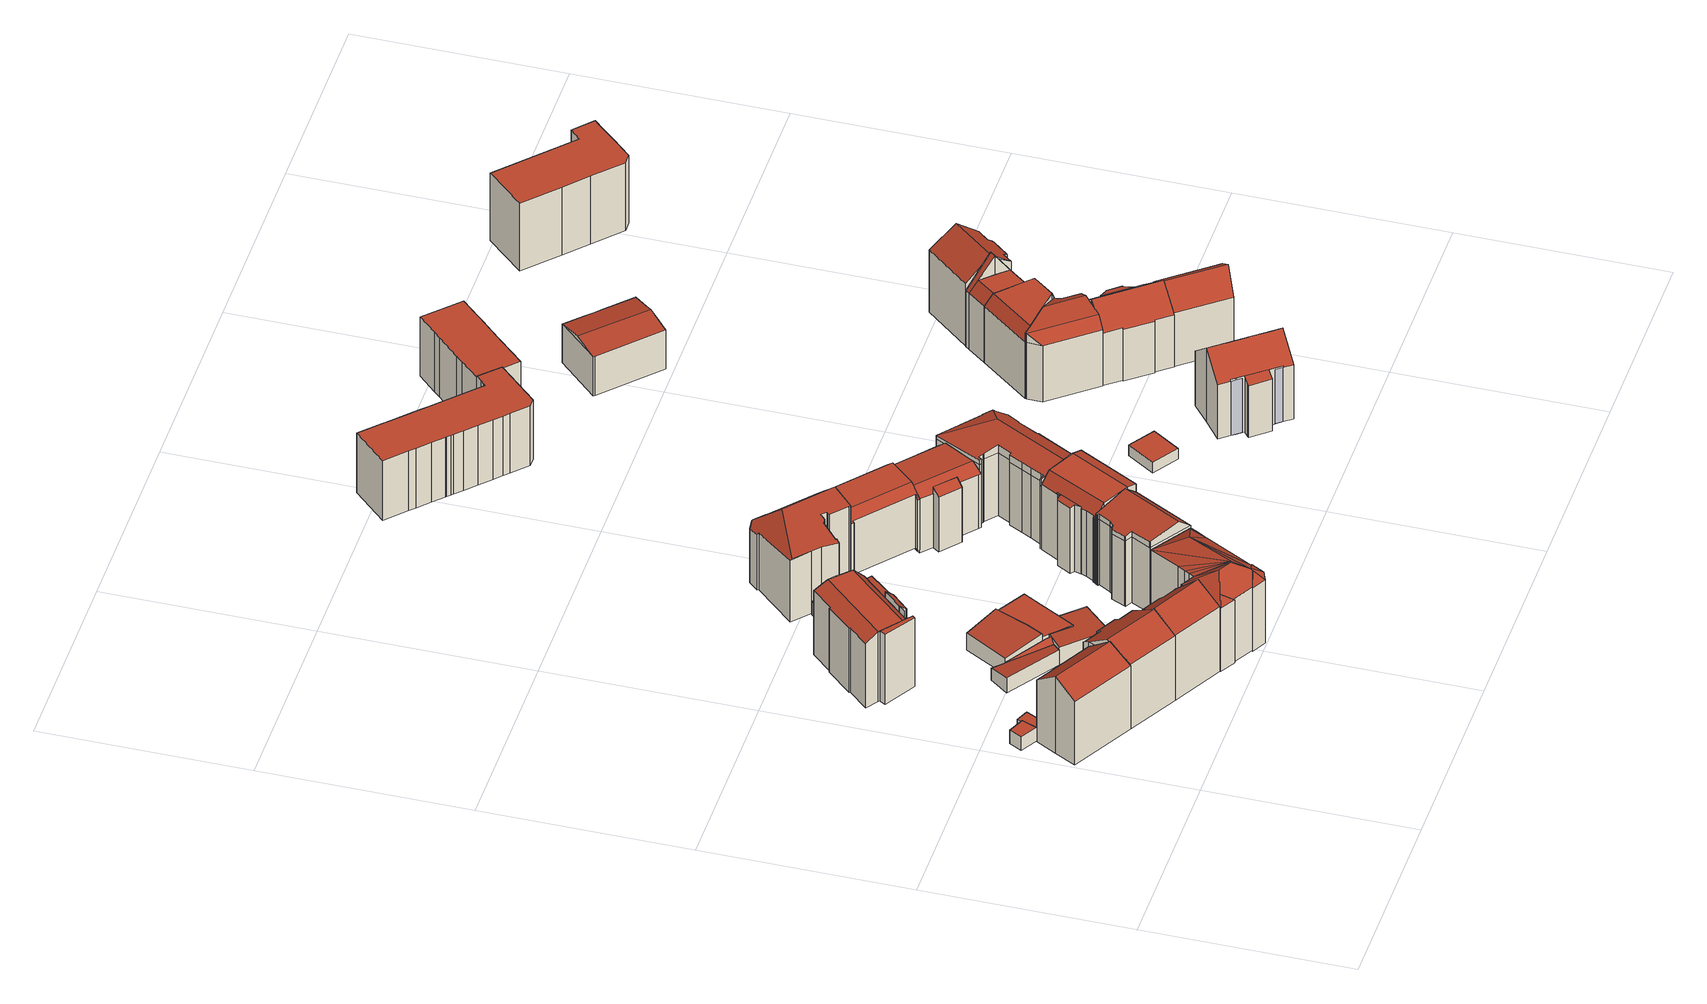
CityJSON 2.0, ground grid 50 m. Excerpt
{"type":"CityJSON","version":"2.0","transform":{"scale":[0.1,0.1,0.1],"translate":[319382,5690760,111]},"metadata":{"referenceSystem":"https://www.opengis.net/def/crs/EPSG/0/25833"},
"CityObjects":{
"building1":{"type":"Building","attributes":{"Dachtyp_tdc":"tdcPolyFlatRoof","Gemeindeschluessel":14713000,"Dachneigung":0,"QualitaetDacherkennung":43,"Geometrietyp2DReferenz":"3000","function":"31001_9998","roofType":"1000","measuredHeight":3.89},"geometry":[{"type":"MultiSurface","lod":"2","boundaries":[[[0,1,2,3]],[[1,4,5,2]],[[4,6,7,5]],[[6,0,3,7]],[[6,4,1,0]],[[3,2,5,7]]],"semantics":{"surfaces":[{"type":"WallSurface"},{"type":"RoofSurface"},{"type":"GroundSurface"}],"values":[0,0,0,0,1,2]}}]},
"building2":{"type":"Building","attributes":{"Dachtyp_tdc":"tdcGableRoof","Gemeindeschluessel":14713000,"Dachneigung":37,"QualitaetDacherkennung":81,"Geometrietyp2DReferenz":"3000","function":"31001_9998","roofType":"3100","measuredHeight":21.65},"geometry":[{"type":"MultiSurface","lod":"2","boundaries":[[[8,9,10,11]],[[9,12,13,10]],[[12,14,15,13]],[[14,16,17,15]],[[16,18,19,17]],[[18,20,21,19]],[[20,8,11,21]],[[16,14,12,9]],[[9,8,20,18,16]],[[11,10,13,15,17,19,21]]],"semantics":{"surfaces":[{"type":"WallSurface"},{"type":"RoofSurface"},{"type":"GroundSurface"}],"values":[0,0,0,0,0,0,0,1,1,2]}}]},
"building3":{"type":"Building","attributes":{"Dachtyp_tdc":"tdcPolyFlatRoof","Gemeindeschluessel":14713000,"Dachneigung":0,"QualitaetDacherkennung":1,"Geometrietyp2DReferenz":"3000","function":"31001_9998","roofType":"1000","measuredHeight":3.29},"geometry":[{"type":"MultiSurface","lod":"2","boundaries":[[[22,23,24,25]],[[23,26,27,24]],[[26,28,29,27]],[[28,30,31,29]],[[30,22,25,31]],[[30,28,26,23,22]],[[25,24,27,29,31]]],"semantics":{"surfaces":[{"type":"WallSurface"},{"type":"RoofSurface"},{"type":"GroundSurface"}],"values":[0,0,0,0,0,1,2]}}]},
"building4":{"type":"Building","attributes":{"Dachtyp_tdc":"tdcFreeFormRoof","Gemeindeschluessel":14713000,"Dachneigung":32.42,"QualitaetDacherkennung":65,"Geometrietyp2DReferenz":"3000","function":"31001_9998","roofType":"5000","measuredHeight":21.86},"geometry":[{"type":"MultiSurface","lod":"2","boundaries":[[[32,33,34,35]],[[33,36,37,34]],[[36,38,39,37]],[[38,40,41,39]],[[40,42,43,41]],[[42,44,45,43]],[[44,46,47,45]],[[46,48,49,47]],[[48,50,51,49]],[[50,32,35,51]],[[50,52,53,32]],[[52,48,46,44,42,40,38,36,33,53]],[[33,32,53]],[[50,48,52]],[[35,34,37,39,41,43,45,47,49,51]]],"semantics":{"surfaces":[{"type":"WallSurface"},{"type":"RoofSurface"},{"type":"GroundSurface"}],"values":[0,0,0,0,0,0,0,0,0,0,1,1,0,0,2]}}]},
"building5":{"type":"Building","attributes":{"Dachtyp_tdc":"tdcFreeFormRoof","Gemeindeschluessel":14713000,"Dachneigung":43.33,"QualitaetDacherkennung":57,"Geometrietyp2DReferenz":"3000","function":"31001_9998","roofType":"5000","measuredHeight":22.08},"geometry":[{"type":"MultiSurface","lod":"2","boundaries":[[[54,55,56,57]],[[55,58,59,56]],[[58,60,61,59]],[[60,62,63,61]],[[62,64,65,63]],[[64,66,51,65]],[[66,67,49,51]],[[67,68,69,49]],[[68,70,71,69]],[[70,72,73,71]],[[72,54,57,73]],[[64,74,75,66]],[[74,62,60,58,55,54,72,70,68,67,75]],[[64,62,74]],[[67,66,75]],[[57,56,59,61,63,65,51,49,69,71,73]]],"semantics":{"surfaces":[{"type":"WallSurface"},{"type":"RoofSurface"},{"type":"GroundSurface"}],"values":[0,0,0,0,0,0,0,0,0,0,0,1,1,0,0,2]}}]},
"building6":{"type":"Building","attributes":{"Gemeindeschluessel":14713000,"Geometrietyp2DReferenz":"3000","function":"31001_9998","roofType":"9999"},"children":["building6-1","building6-2"]},
"building6-1":{"type":"BuildingPart","attributes":{"Dachtyp_tdc":"tdcPolyFlatRoof","Dachneigung":9.14,"QualitaetDacherkennung":63,"Geometrietyp2DReferenz":"3000","roofType":"2100","measuredHeight":4.18},"parents":["building6"],"geometry":[{"type":"MultiSurface","lod":"2","boundaries":[[[76,77,78,79]],[[77,80,81,78]],[[82,83,84,85,86]],[[83,76,79,84]],[[83,82,87,80,77,76]],[[79,78,81,85,84]],[[86,87,82]],[[85,81,80,87,86]]],"semantics":{"surfaces":[{"type":"WallSurface"},{"type":"RoofSurface"},{"type":"GroundSurface"},{"type":"ClosureSurface"}],"values":[0,0,0,0,1,2,0,3]}}]},
"building6-2":{"type":"BuildingPart","attributes":{"Dachtyp_tdc":"tdcFreeFormRoof","Dachneigung":53.19,"QualitaetDacherkennung":25,"Geometrietyp2DReferenz":"3000","roofType":"5000","measuredHeight":5.09},"parents":["building6"],"geometry":[{"type":"MultiSurface","lod":"2","boundaries":[[[88,86,85,89]],[[90,91,92,81,80]],[[91,88,89,92]],[[93,91,90]],[[94,93,90,87,86]],[[94,86,88]],[[93,94,88,91]],[[89,85,81,92]],[[80,87,90]],[[81,85,86,87,80]]],"semantics":{"surfaces":[{"type":"WallSurface"},{"type":"RoofSurface"},{"type":"GroundSurface"},{"type":"ClosureSurface"}],"values":[0,0,0,1,1,0,1,2,0,3]}}]},
"building7":{"type":"Building","attributes":{"Gemeindeschluessel":14713000,"Geometrietyp2DReferenz":"3000","function":"31001_9998","roofType":"9999"},"children":["building7-1","building7-2","building7-3"]},
"building7-1":{"type":"BuildingPart","attributes":{"Dachtyp_tdc":"tdcCutGableRoof","Dachneigung":2.26,"QualitaetDacherkennung":65,"Geometrietyp2DReferenz":"3000","roofType":"9999","measuredHeight":19.53},"parents":["building7"],"geometry":[{"type":"MultiSurface","lod":"2","boundaries":[[[95,96,97,98]],[[99,100,101,102]],[[103,104,105,106]],[[104,107,108,105]],[[107,109,110,108]],[[109,111,112,110]],[[111,113,114,112]],[[113,115,116,114]],[[115,117,118,116]],[[117,119,120,118]],[[119,121,122,120]],[[121,123,124,122]],[[123,95,98,124]],[[119,117,115,113,111,109,107,104]],[[125,100,99,96,95,123]],[[104,103,125,123,121,119]],[[98,97,102,101,126,106,105,108,110,112,114,116,118,120,122,124]],[[102,97,96,99]],[[126,101,100,125]],[[106,126,125,103]]],"semantics":{"surfaces":[{"type":"WallSurface"},{"type":"RoofSurface"},{"type":"GroundSurface"},{"type":"ClosureSurface"}],"values":[0,0,0,0,0,0,0,0,0,0,0,0,0,1,1,1,2,3,3,3]}}]},
"building7-2":{"type":"BuildingPart","attributes":{"Dachtyp_tdc":"tdcPolyFlatRoof","Dachneigung":2.64,"QualitaetDacherkennung":48,"Geometrietyp2DReferenz":"3000","roofType":"2100","measuredHeight":19.6},"parents":["building7"],"geometry":[{"type":"MultiSurface","lod":"2","boundaries":[[[127,128,129,101,100]],[[128,130,131,129]],[[130,132,133,131]],[[132,134,103,106,133]],[[134,132,130,128,127]],[[101,129,131,133,106,126]],[[127,100,125,103,134]],[[100,101,126,125]],[[125,126,106,103]]],"semantics":{"surfaces":[{"type":"WallSurface"},{"type":"RoofSurface"},{"type":"GroundSurface"},{"type":"ClosureSurface"}],"values":[0,0,0,0,1,2,0,3,3]}}]},
"building7-3":{"type":"BuildingPart","attributes":{"Dachtyp_tdc":"tdcPolyFlatRoof","Dachneigung":41.35,"QualitaetDacherkennung":33,"Geometrietyp2DReferenz":"3000","roofType":"2100","measuredHeight":18.12},"parents":["building7"],"geometry":[{"type":"MultiSurface","lod":"2","boundaries":[[[135,136,137,97,96]],[[136,138,139,137]],[[138,140,141,139]],[[140,142,143,141]],[[142,144,102,143]],[[144,99,102]],[[142,140,138,136,135,144]],[[97,137,139,141,143,102]],[[96,99,144,135]],[[96,97,102,99]]],"semantics":{"surfaces":[{"type":"WallSurface"},{"type":"RoofSurface"},{"type":"GroundSurface"},{"type":"ClosureSurface"}],"values":[0,0,0,0,0,0,1,2,0,3]}}]},
"building8":{"type":"Building","attributes":{"Dachtyp_tdc":"tdcPolyFlatRoof","Gemeindeschluessel":14713000,"Dachneigung":5.06,"QualitaetDacherkennung":85,"Geometrietyp2DReferenz":"3000","function":"31001_9998","roofType":"2100","measuredHeight":5.57},"geometry":[{"type":"MultiSurface","lod":"2","boundaries":[[[145,146,147,148]],[[146,149,150,147]],[[149,151,152,150]],[[151,153,154,152]],[[153,145,148,154]],[[153,151,149,146,145]],[[148,147,150,152,154]]],"semantics":{"surfaces":[{"type":"WallSurface"},{"type":"RoofSurface"},{"type":"GroundSurface"}],"values":[0,0,0,0,0,1,2]}}]},
"building9":{"type":"Building","attributes":{"Dachtyp_tdc":"tdcPolyFlatRoof","Gemeindeschluessel":14713000,"Dachneigung":3.43,"QualitaetDacherkennung":79,"Geometrietyp2DReferenz":"3000","function":"31001_9998","roofType":"2100","measuredHeight":4.89},"geometry":[{"type":"MultiSurface","lod":"2","boundaries":[[[155,156,157,158]],[[156,159,160,157]],[[159,161,162,160]],[[161,163,164,162]],[[163,165,166,164]],[[165,155,158,166]],[[165,163,161,159,156,155]],[[158,157,160,162,164,166]]],"semantics":{"surfaces":[{"type":"WallSurface"},{"type":"RoofSurface"},{"type":"GroundSurface"}],"values":[0,0,0,0,0,0,1,2]}}]},
"building10":{"type":"Building","attributes":{"Dachtyp_tdc":"tdcPolyFlatRoof","Gemeindeschluessel":14713000,"Dachneigung":0,"QualitaetDacherkennung":74,"Geometrietyp2DReferenz":"3000","function":"31001_9998","roofType":"1000","measuredHeight":4.62},"geometry":[{"type":"MultiSurface","lod":"2","boundaries":[[[167,168,169,170]],[[168,171,172,169]],[[171,173,174,172]],[[173,175,176,174]],[[175,177,178,176]],[[177,179,180,178]],[[179,181,182,180]],[[181,183,184,182]],[[183,167,170,184]],[[183,181,179,177,175,173,171,168,167]],[[170,169,172,174,176,178,180,182,184]]],"semantics":{"surfaces":[{"type":"WallSurface"},{"type":"RoofSurface"},{"type":"GroundSurface"}],"values":[0,0,0,0,0,0,0,0,0,1,2]}}]},
"building11":{"type":"Building","attributes":{"Dachtyp_tdc":"tdcFreeFormRoof","Gemeindeschluessel":14713000,"Dachneigung":34.37,"QualitaetDacherkennung":59,"Geometrietyp2DReferenz":"3000","function":"31001_9998","roofType":"5000","measuredHeight":21.78},"geometry":[{"type":"MultiSurface","lod":"2","boundaries":[[[185,186,187,188]],[[186,189,190,187]],[[189,191,192,190]],[[191,193,194,192]],[[193,195,196,194]],[[195,197,198,196]],[[197,199,200,198]],[[199,201,202,200]],[[201,203,204,202]],[[203,205,206,204]],[[205,207,208,206]],[[207,209,210,208]],[[209,211,212,210]],[[211,213,214,212]],[[213,215,216,214]],[[215,217,218,216]],[[217,219,220,218]],[[219,221,222,220]],[[223,219,217]],[[224,225,226,223,217,215]],[[224,215,213]],[[227,225,224,213,211]],[[228,209,207]],[[229,209,228]],[[229,211,209]],[[229,227,211]],[[230,227,229]],[[227,230,231]],[[228,207,205]],[[229,228,205,203]],[[203,230,229]],[[201,230,203]],[[199,230,201]],[[197,230,199]],[[230,197,195]],[[195,231,230]],[[195,232,231]],[[193,232,195]],[[232,193,191]],[[233,234,235,232,191,189]],[[233,189,186]],[[234,233,186,185]],[[235,234,185,236]],[[226,225,227,231,232,235,236,221]],[[223,226,221,219]],[[222,237,188,187,190,192,194,196,198,200,202,204,206,208,210,212,214,216,218,220]],[[221,236,237,222]],[[236,185,188,237]]],"semantics":{"surfaces":[{"type":"WallSurface"},{"type":"RoofSurface"},{"type":"GroundSurface"}],"values":[0,0,0,0,0,0,0,0,0,0,0,0,0,0,0,0,0,0,1,1,1,1,1,1,1,1,1,1,1,1,1,1,1,1,1,1,1,1,1,1,1,1,1,1,1,2,0,0]}}]},
"building12":{"type":"Building","attributes":{"Dachtyp_tdc":"tdcPolyFlatRoof","Gemeindeschluessel":14713000,"Dachneigung":3.7,"QualitaetDacherkennung":79,"Geometrietyp2DReferenz":"3000","function":"31001_9998","roofType":"2100","measuredHeight":4.58},"geometry":[{"type":"MultiSurface","lod":"2","boundaries":[[[238,239,240,241]],[[239,242,243,240]],[[242,244,245,243]],[[244,246,247,245]],[[246,248,249,247]],[[248,250,251,249]],[[250,238,241,251]],[[250,248,246,244,242,239,238]],[[241,240,243,245,247,249,251]]],"semantics":{"surfaces":[{"type":"WallSurface"},{"type":"RoofSurface"},{"type":"GroundSurface"}],"values":[0,0,0,0,0,0,0,1,2]}}]},
"building13":{"type":"Building","attributes":{"Dachtyp_tdc":"tdcFreeFormRoof","Gemeindeschluessel":14713000,"Dachneigung":11.38,"QualitaetDacherkennung":29,"Geometrietyp2DReferenz":"3000","function":"31001_9998","roofType":"5000","measuredHeight":20.27},"geometry":[{"type":"MultiSurface","lod":"2","boundaries":[[[252,253,254,255]],[[253,256,257,254]],[[256,258,259,257]],[[258,260,261,259]],[[260,262,263,261]],[[262,264,265,263]],[[264,266,267,265]],[[266,268,269,267]],[[270,271,272,273,274,275,276]],[[277,278,279,270,276,280,281,268,266,264,262,260,258,256,253,252,282]],[[279,283,284,285,286,271,270]],[[286,272,271]],[[278,283,279]],[[275,280,276]],[[269,287,288,289,290,291,292,293,294,295,296,297,298,299,255,254,257,259,261,263,265,267]],[[268,281,287,269]],[[281,280,288,287]],[[280,275,289,288]],[[275,274,290,289]],[[274,273,291,290]],[[273,272,292,291]],[[272,286,293,292]],[[286,285,294,293]],[[285,284,295,294]],[[284,283,296,295]],[[283,278,297,296]],[[278,277,298,297]],[[277,282,299,298]],[[282,252,255,299]]],"semantics":{"surfaces":[{"type":"WallSurface"},{"type":"RoofSurface"},{"type":"GroundSurface"}],"values":[0,0,0,0,0,0,0,0,1,1,1,0,0,0,2,0,0,0,0,0,0,0,0,0,0,0,0,0,0]}}]},
"building14":{"type":"Building","attributes":{"Dachtyp_tdc":"tdcFreeFormRoof","Gemeindeschluessel":14713000,"Dachneigung":10.02,"QualitaetDacherkennung":41,"Geometrietyp2DReferenz":"3000","function":"31001_9998","roofType":"5000","measuredHeight":21.35},"geometry":[{"type":"MultiSurface","lod":"2","boundaries":[[[300,301,302,303]],[[301,304,305,302]],[[304,306,307,305]],[[306,308,309,307]],[[308,310,311,309]],[[310,312,313,311]],[[312,314,315,313]],[[314,316,317,315]],[[316,318,319,317]],[[318,320,321,319]],[[320,322,323,321]],[[322,324,325,323]],[[324,326,327,325]],[[326,328,329,327]],[[328,300,303,329]],[[324,330,331,326]],[[330,332,333,334,335,336,337,338,339,340,341,342,343,344,331]],[[326,331,344,328]],[[328,344,343,300]],[[300,343,342,301]],[[301,342,341,304]],[[304,341,340,306]],[[306,340,339,308]],[[308,339,338,310]],[[310,338,337,312]],[[312,337,336,314]],[[314,336,335,316]],[[316,335,334,318]],[[318,334,333,320]],[[320,333,332,322]],[[322,332,330,324]],[[303,302,305,307,309,311,313,315,317,319,321,323,325,327,329]]],"semantics":{"surfaces":[{"type":"WallSurface"},{"type":"RoofSurface"},{"type":"GroundSurface"}],"values":[0,0,0,0,0,0,0,0,0,0,0,0,0,0,0,1,1,0,0,0,0,0,0,0,0,0,0,0,0,0,0,2]}}]},
"building15":{"type":"Building","attributes":{"Gemeindeschluessel":14713000,"Geometrietyp2DReferenz":"3000","function":"31001_9998","roofType":"9999"},"children":["building15-1","building15-2"]},
"building15-1":{"type":"BuildingPart","attributes":{"Dachtyp_tdc":"tdcCutGableRoof","Dachneigung":1.73,"QualitaetDacherkennung":74,"Geometrietyp2DReferenz":"3000","roofType":"9999","measuredHeight":21.22},"parents":["building15"],"geometry":[{"type":"MultiSurface","lod":"2","boundaries":[[[345,346,347,348]],[[346,349,350,347]],[[349,351,352,350]],[[351,353,354,352]],[[353,355,356,354]],[[355,357,358,356]],[[357,359,360,358]],[[359,361,362,360]],[[361,363,364,362]],[[363,365,366,364]],[[367,368,369,370]],[[368,371,372,369]],[[371,373,374,372]],[[373,345,348,374]],[[349,346,345,373]],[[371,368,367,375,365,363,361,359,357,355,353,351]],[[373,371,351,349]],[[348,347,350,352,354,356,358,360,362,364,366,370,369,372,374]],[[375,370,366,365]],[[367,370,375]]],"semantics":{"surfaces":[{"type":"WallSurface"},{"type":"RoofSurface"},{"type":"GroundSurface"},{"type":"ClosureSurface"}],"values":[0,0,0,0,0,0,0,0,0,0,0,0,0,0,1,1,1,2,3,3]}}]},
"building15-2":{"type":"BuildingPart","attributes":{"Dachtyp_tdc":"tdcPolyFlatRoof","Dachneigung":19.52,"QualitaetDacherkennung":67,"Geometrietyp2DReferenz":"3000","roofType":"2100","measuredHeight":18.78},"parents":["building15"],"geometry":[{"type":"MultiSurface","lod":"2","boundaries":[[[376,377,378,379]],[[377,380,381,378]],[[380,382,367,370,381]],[[383,384,385,366,365]],[[384,386,387,385]],[[386,376,379,387]],[[386,384,383,382,380,377,376]],[[379,378,381,370,366,385,387]],[[375,367,382]],[[375,370,367]],[[365,375,382,383]],[[365,366,370,375]]],"semantics":{"surfaces":[{"type":"WallSurface"},{"type":"RoofSurface"},{"type":"GroundSurface"},{"type":"ClosureSurface"}],"values":[0,0,0,0,0,0,1,2,0,3,0,3]}}]},
"building16":{"type":"Building","attributes":{"Dachtyp_tdc":"tdcCutGableRoof","Gemeindeschluessel":14713000,"Dachneigung":2.57,"QualitaetDacherkennung":84,"Geometrietyp2DReferenz":"3000","function":"31001_9998","roofType":"9999","measuredHeight":17.3},"geometry":[{"type":"MultiSurface","lod":"2","boundaries":[[[388,389,390,391]],[[389,392,393,390]],[[392,394,395,393]],[[394,396,397,395]],[[396,398,399,397]],[[398,400,401,399]],[[400,402,403,401]],[[402,404,405,403]],[[404,406,407,405]],[[406,408,409,407]],[[408,410,411,409]],[[410,412,413,411]],[[412,388,391,413]],[[392,389,388,412]],[[410,408,406,404,402,400,398,396,394]],[[412,410,394,392]],[[391,390,393,395,397,399,401,403,405,407,409,411,413]]],"semantics":{"surfaces":[{"type":"WallSurface"},{"type":"RoofSurface"},{"type":"GroundSurface"}],"values":[0,0,0,0,0,0,0,0,0,0,0,0,0,1,1,1,2]}}]},
"building17":{"type":"Building","attributes":{"Gemeindeschluessel":14713000,"Geometrietyp2DReferenz":"3000","function":"31001_9998","roofType":"9999"},"children":["building17-1","building17-2"]},
"building17-1":{"type":"BuildingPart","attributes":{"Dachtyp_tdc":"tdcPolyFlatRoof","Dachneigung":40.29,"QualitaetDacherkennung":50,"Geometrietyp2DReferenz":"3000","roofType":"2100","measuredHeight":16.97},"parents":["building17"],"geometry":[{"type":"MultiSurface","lod":"2","boundaries":[[[414,415,416,417]],[[415,418,419,420,416]],[[421,422,423,424,425]],[[422,414,417,423]],[[422,421,418,415,414]],[[417,416,420,424,423]],[[421,425,419,418]],[[425,424,420,419]]],"semantics":{"surfaces":[{"type":"WallSurface"},{"type":"RoofSurface"},{"type":"GroundSurface"},{"type":"ClosureSurface"}],"values":[0,0,0,0,1,2,0,3]}}]},
"building17-2":{"type":"BuildingPart","attributes":{"Dachtyp_tdc":"tdcCutGableRoof","Dachneigung":2.8,"QualitaetDacherkennung":84,"Geometrietyp2DReferenz":"3000","roofType":"9999","measuredHeight":17.73},"parents":["building17"],"geometry":[{"type":"MultiSurface","lod":"2","boundaries":[[[426,427,428,429]],[[427,430,431,428]],[[430,432,433,431]],[[432,434,435,433]],[[434,436,437,435]],[[436,438,439,437]],[[438,440,424,439]],[[440,425,424]],[[419,441,416,420]],[[441,442,443,416]],[[442,444,445,443]],[[444,446,447,445]],[[446,426,429,447]],[[430,427,426,446]],[[444,442,441,419,425,440,438,436,434,432]],[[446,444,432,430]],[[429,428,431,433,435,437,439,424,420,416,443,445,447]],[[420,424,425,419]]],"semantics":{"surfaces":[{"type":"WallSurface"},{"type":"RoofSurface"},{"type":"GroundSurface"},{"type":"ClosureSurface"}],"values":[0,0,0,0,0,0,0,0,0,0,0,0,0,1,1,1,2,3]}}]},
"building18":{"type":"Building","attributes":{"Dachtyp_tdc":"tdcFreeFormRoof","Gemeindeschluessel":14713000,"Dachneigung":10.39,"QualitaetDacherkennung":35,"Geometrietyp2DReferenz":"3000","function":"31001_9998","roofType":"5000","measuredHeight":20.8},"geometry":[{"type":"MultiSurface","lod":"2","boundaries":[[[448,449,450,451]],[[449,452,453,450]],[[452,454,455,453]],[[454,456,457,455]],[[456,458,459,457]],[[458,460,461,459]],[[460,462,463,461]],[[462,464,465,463]],[[464,466,467,465]],[[466,468,469,467]],[[468,470,471,469]],[[470,472,473,471]],[[472,474,475,473]],[[474,476,477,475]],[[476,478,479,477]],[[478,480,481,479]],[[480,482,483,481]],[[482,484,485,483]],[[484,486,487,485]],[[488,489,490,491,492]],[[491,493,494,495,496,497,498,499,500,501,502,503,504,505,506,507,492]],[[508,509,510,511,448,512,513,514,488,492,507]],[[515,514,513,516]],[[517,489,488,514,515]],[[516,513,512]],[[448,511,449]],[[449,511,510,452]],[[452,510,509,454]],[[454,509,508,456]],[[456,508,507,506,458]],[[458,506,505,460]],[[460,505,504,462]],[[462,504,503,464]],[[464,503,502,466]],[[466,502,501,468]],[[468,501,500,470]],[[470,500,499,472]],[[472,499,498,474]],[[474,498,497,476]],[[476,497,496,478]],[[480,495,494,482]],[[478,496,495,480]],[[482,494,493,484]],[[484,493,491,486]],[[486,491,490,518]],[[518,490,489,517]],[[487,519,520,521,522,523,451,450,453,455,457,459,461,463,465,467,469,471,473,475,477,479,481,483,485]],[[486,518,519,487]],[[518,517,520,519]],[[517,515,521,520]],[[515,516,522,521]],[[516,512,523,522]],[[512,448,451,523]]],"semantics":{"surfaces":[{"type":"WallSurface"},{"type":"RoofSurface"},{"type":"GroundSurface"}],"values":[0,0,0,0,0,0,0,0,0,0,0,0,0,0,0,0,0,0,0,1,1,1,0,0,0,0,0,0,0,0,0,0,0,0,0,0,0,0,0,0,0,0,0,0,0,0,2,0,0,0,0,0,0]}}]},
"building19":{"type":"Building","attributes":{"Dachtyp_tdc":"tdcPolyFlatRoof","Gemeindeschluessel":14713000,"Dachneigung":0,"QualitaetDacherkennung":72,"Geometrietyp2DReferenz":"3000","function":"31001_9998","roofType":"1000","measuredHeight":16.71},"geometry":[{"type":"MultiSurface","lod":"2","boundaries":[[[524,525,526,527]],[[525,528,529,526]],[[528,530,531,529]],[[530,532,533,531]],[[532,534,535,533]],[[534,536,537,535]],[[536,538,539,537]],[[538,540,541,539]],[[540,542,543,541]],[[542,544,545,543]],[[544,546,547,545]],[[546,548,549,547]],[[548,550,551,549]],[[550,552,553,551]],[[552,554,555,553]],[[554,556,557,555]],[[556,558,559,557]],[[558,560,561,559]],[[560,562,563,561]],[[562,564,565,563]],[[564,566,567,565]],[[566,568,569,567]],[[568,570,571,569]],[[570,572,573,571]],[[572,574,575,573]],[[574,524,527,575]],[[574,572,570,568,566,564,562,560,558,556,554,552,550,548,546,544,542,540,538,536,534,532,530,528,525,524]],[[527,526,529,531,533,535,537,539,541,543,545,547,549,551,553,555,557,559,561,563,565,567,569,571,573,575]]],"semantics":{"surfaces":[{"type":"WallSurface"},{"type":"RoofSurface"},{"type":"GroundSurface"}],"values":[0,0,0,0,0,0,0,0,0,0,0,0,0,0,0,0,0,0,0,0,0,0,0,0,0,0,1,2]}}]},
"building20":{"type":"Building","attributes":{"Dachtyp_tdc":"tdcPolyFlatRoof","Gemeindeschluessel":14713000,"Dachneigung":0,"QualitaetDacherkennung":76,"Geometrietyp2DReferenz":"3000","function":"31001_9998","roofType":"1000","measuredHeight":3.02},"geometry":[{"type":"MultiSurface","lod":"2","boundaries":[[[576,577,578,579]],[[577,580,581,578]],[[580,582,583,581]],[[582,576,579,583]],[[582,580,577,576]],[[579,578,581,583]]],"semantics":{"surfaces":[{"type":"WallSurface"},{"type":"RoofSurface"},{"type":"GroundSurface"}],"values":[0,0,0,0,1,2]}}]},
"building21":{"type":"Building","attributes":{"Gemeindeschluessel":14713000,"Geometrietyp2DReferenz":"3000","function":"31001_9998","roofType":"9999"},"children":["building21-1","building21-2"]},
"building21-1":{"type":"BuildingPart","attributes":{"Dachtyp_tdc":"tdcFreeFormRoof","Dachneigung":41.7,"QualitaetDacherkennung":42,"Geometrietyp2DReferenz":"3000","roofType":"5000","measuredHeight":20.8},"parents":["building21"],"geometry":[{"type":"MultiSurface","lod":"2","boundaries":[[[584,585,586,587]],[[585,588,589,586]],[[588,590,591,589]],[[590,592,593,591]],[[592,594,595,593]],[[594,596,597,595]],[[587,586,589,591,593,595,597,598,599,600,601,602]],[[596,603,598,597]],[[603,604,599,598]],[[604,605,600,599]],[[605,606,601,600]],[[606,607,602,601]],[[605,604,603,596,594,592,590,588]],[[588,585,584,607,606,605]],[[607,584,587,602]]],"semantics":{"surfaces":[{"type":"WallSurface"},{"type":"GroundSurface"},{"type":"RoofSurface"},{"type":"ClosureSurface"}],"values":[0,0,0,0,0,0,1,0,0,0,0,0,2,2,3]}}]},
"building21-2":{"type":"BuildingPart","attributes":{"Dachtyp_tdc":"tdcPolyFlatRoof","Dachneigung":28.63,"QualitaetDacherkennung":69,"Geometrietyp2DReferenz":"3000","roofType":"2100","measuredHeight":15.67},"parents":["building21"],"geometry":[{"type":"MultiSurface","lod":"2","boundaries":[[[608,609,587,610]],[[609,584,587]],[[611,602,607]],[[609,608,612,613,614,615,616,611]],[[617,618,619,620,621,610,587,602]],[[611,616,617,602]],[[616,615,618,617]],[[615,614,619,618]],[[614,613,620,619]],[[613,612,621,620]],[[612,608,610,621]],[[607,584,609,611]],[[607,602,587,584]]],"semantics":{"surfaces":[{"type":"WallSurface"},{"type":"RoofSurface"},{"type":"GroundSurface"},{"type":"ClosureSurface"}],"values":[0,0,0,1,2,0,0,0,0,0,0,0,3]}}]},
"building22":{"type":"Building","attributes":{"Dachtyp_tdc":"tdcPolyFlatRoof","Gemeindeschluessel":14713000,"Dachneigung":0,"QualitaetDacherkennung":67,"Geometrietyp2DReferenz":"3000","function":"31001_9998","roofType":"1000","measuredHeight":16.7},"geometry":[{"type":"MultiSurface","lod":"2","boundaries":[[[622,623,624,625]],[[623,626,627,624]],[[626,628,629,627]],[[628,630,631,629]],[[630,632,633,631]],[[632,634,635,633]],[[634,636,637,635]],[[636,638,639,637]],[[638,640,641,639]],[[640,642,643,641]],[[642,644,645,643]],[[644,646,647,645]],[[646,648,649,647]],[[648,622,625,649]],[[648,646,644,642,640,638,636,634,632,630,628,626,623,622]],[[625,624,627,629,631,633,635,637,639,641,643,645,647,649]]],"semantics":{"surfaces":[{"type":"WallSurface"},{"type":"RoofSurface"},{"type":"GroundSurface"}],"values":[0,0,0,0,0,0,0,0,0,0,0,0,0,0,1,2]}}]},
"building23":{"type":"Building","attributes":{"Dachtyp_tdc":"tdcFreeFormRoof","Gemeindeschluessel":14713000,"Dachneigung":10.45,"QualitaetDacherkennung":50,"Geometrietyp2DReferenz":"3000","function":"31001_9998","roofType":"5000","measuredHeight":12.03},"geometry":[{"type":"MultiSurface","lod":"2","boundaries":[[[650,651,652,653]],[[651,654,655,652]],[[654,656,657,655]],[[656,658,659,657]],[[658,660,661,659]],[[660,662,663,661]],[[662,664,665,663]],[[664,666,667,665]],[[666,668,669,667]],[[668,650,653,669]],[[670,658,656,654,651,650,668,671]],[[660,670,671,666,664,662]],[[660,658,670]],[[668,666,671]],[[653,652,655,657,659,661,663,665,667,669]]],"semantics":{"surfaces":[{"type":"WallSurface"},{"type":"RoofSurface"},{"type":"GroundSurface"}],"values":[0,0,0,0,0,0,0,0,0,0,1,1,0,0,2]}}]},
"building24":{"type":"Building","attributes":{"Gemeindeschluessel":14713000,"Geometrietyp2DReferenz":"3000","function":"31001_9998","roofType":"9999"},"children":["building24-1","building24-2","building24-3","building24-4"]},
"building24-1":{"type":"BuildingPart","attributes":{"Dachtyp_tdc":"tdcCutGableRoof","Dachneigung":1.96,"QualitaetDacherkennung":76,"Geometrietyp2DReferenz":"3000","roofType":"9999","measuredHeight":18.44},"parents":["building24"],"geometry":[{"type":"MultiSurface","lod":"2","boundaries":[[[672,673,674,675]],[[673,676,677,674]],[[676,678,679,677]],[[678,680,679]],[[681,682,683,684,685]],[[686,687,688,689,690]],[[687,672,675,688]],[[691,682,681,692,693,694]],[[695,678,676,673,672,687]],[[694,695,687,686,691]],[[675,674,677,679,696,697,698,685,684,699,700,701,689,688]],[[702,680,678,695,703]],[[696,679,680,702]],[[704,705,703,695,694]],[[698,697,706,707]],[[697,696,702,706]],[[706,702,703,705]],[[707,706,705,704]],[[693,704,694]],[[698,707,692,681,685]],[[692,707,704,693]],[[683,682,691]],[[699,684,683,691]],[[686,690,708,709,691]],[[690,689,701,708]],[[708,701,700,709]],[[709,700,699,691]]],"semantics":{"surfaces":[{"type":"WallSurface"},{"type":"RoofSurface"},{"type":"GroundSurface"},{"type":"ClosureSurface"}],"values":[0,0,0,0,0,0,0,1,1,1,2,0,3,0,3,3,3,3,0,3,3,0,3,0,3,3,3]}}]},
"building24-2":{"type":"BuildingPart","attributes":{"Dachtyp_tdc":"tdcCutGableRoof","Dachneigung":2.14,"QualitaetDacherkennung":65,"Geometrietyp2DReferenz":"3000","roofType":"9999","measuredHeight":18.4},"parents":["building24"],"geometry":[{"type":"MultiSurface","lod":"2","boundaries":[[[683,710,711,684]],[[712,713,714,715]],[[712,716,717,713]],[[716,718,719,717]],[[718,690,689,719]],[[720,710,683,691,709]],[[708,690,718,716,712,715,721,722]],[[709,708,722,723,720]],[[684,711,724,725,726,714,713,717,719,689,701,700,699]],[[724,711,710,720]],[[722,726,725,723]],[[723,725,724,720]],[[715,714,726,722,721]],[[701,689,690,708]],[[700,701,708,709]],[[683,684,699,691]],[[691,699,700,709]]],"semantics":{"surfaces":[{"type":"WallSurface"},{"type":"RoofSurface"},{"type":"GroundSurface"},{"type":"ClosureSurface"}],"values":[0,0,0,0,0,1,1,1,2,3,3,3,3,3,3,3,3]}}]},
"building24-3":{"type":"BuildingPart","attributes":{"Dachtyp_tdc":"tdcFreeFormRoof","Dachneigung":2,"QualitaetDacherkennung":65,"Geometrietyp2DReferenz":"3000","roofType":"5000","measuredHeight":18.41},"parents":["building24"],"geometry":[{"type":"MultiSurface","lod":"2","boundaries":[[[727,728,729,730]],[[728,692,681,685,729]],[[680,731,732,679]],[[731,733,734,732]],[[733,735,736,734]],[[735,737,738,736]],[[737,739,740,738]],[[739,727,730,740]],[[739,741,742,727]],[[743,744,745,746,703,705]],[[741,743,705,704,693,747,742]],[[728,727,742]],[[737,741,739]],[[692,728,742,747]],[[731,680,746,745]],[[733,731,745,744]],[[735,733,744,743]],[[737,735,743,741]],[[730,729,685,698,697,696,679,732,734,736,738,740]],[[697,698,707,706]],[[698,685,681,692,707]],[[679,696,702,680]],[[696,697,706,702]],[[746,680,702,703]],[[703,702,706,705]],[[693,692,747]],[[706,707,704,705]],[[704,707,692,693]]],"semantics":{"surfaces":[{"type":"WallSurface"},{"type":"RoofSurface"},{"type":"GroundSurface"},{"type":"ClosureSurface"}],"values":[0,0,0,0,0,0,0,0,1,1,1,0,0,0,0,0,0,0,2,3,3,3,3,0,3,0,3,3]}}]},
"building24-4":{"type":"BuildingPart","attributes":{"Dachtyp_tdc":"tdcGableRoof","Dachneigung":55.47,"QualitaetDacherkennung":22,"Geometrietyp2DReferenz":"3000","roofType":"3100","measuredHeight":23.43},"parents":["building24"],"geometry":[{"type":"MultiSurface","lod":"2","boundaries":[[[710,748,749,711]],[[748,750,751,749]],[[750,752,753,751]],[[752,754,755,753]],[[754,756,757,755]],[[756,715,714,757]],[[752,750,748,710,720,758]],[[758,721,715,756,754,752]],[[714,726,725,724,711,749,751,753,755,757]],[[723,722,721,758]],[[725,726,722,723]],[[726,714,715,721,722]],[[720,723,758]],[[710,711,724,720]],[[724,725,723,720]]],"semantics":{"surfaces":[{"type":"WallSurface"},{"type":"RoofSurface"},{"type":"GroundSurface"},{"type":"ClosureSurface"}],"values":[0,0,0,0,0,0,1,1,2,0,3,3,0,3,3]}}]},
"building25":{"type":"Building","attributes":{"Gemeindeschluessel":14713000,"Geometrietyp2DReferenz":"3000","function":"31001_9998","roofType":"9999"},"children":["building25-1","building25-2"]},
"building25-1":{"type":"BuildingPart","attributes":{"Dachtyp_tdc":"tdcPolyFlatRoof","Dachneigung":3.33,"QualitaetDacherkennung":38,"Geometrietyp2DReferenz":"3000","roofType":"2100","measuredHeight":14.67},"parents":["building25"],"geometry":[{"type":"MultiSurface","lod":"2","boundaries":[[[759,760,761,762]],[[760,763,764,761]],[[763,765,766,764]],[[765,767,768,766]],[[767,769,768]],[[770,771,772]],[[767,765,763,760,759,773,770]],[[771,774,762,761,764,766,768]],[[770,773,774,771]],[[773,759,762,774]],[[772,769,767,770]],[[772,771,768,769]]],"semantics":{"surfaces":[{"type":"WallSurface"},{"type":"RoofSurface"},{"type":"GroundSurface"},{"type":"ClosureSurface"}],"values":[0,0,0,0,0,0,1,2,0,0,0,3]}}]},
"building25-2":{"type":"BuildingPart","attributes":{"Dachtyp_tdc":"tdcGableRoof","Dachneigung":39.98,"QualitaetDacherkennung":78,"Geometrietyp2DReferenz":"3000","roofType":"3100","measuredHeight":19.73},"parents":["building25"],"geometry":[{"type":"MultiSurface","lod":"2","boundaries":[[[775,776,777,778]],[[779,780,769,772,781,782]],[[782,783,784,785,776,775,786,779]],[[777,787,788,789,790,791,771,768,792,793,794,778]],[[776,785,787,777]],[[785,784,788,787]],[[784,783,789,788]],[[783,782,790,789]],[[782,781,791,790]],[[781,772,771,791]],[[769,780,792,768]],[[780,779,793,792]],[[779,786,794,793]],[[786,775,778,794]],[[769,768,771,772]]],"semantics":{"surfaces":[{"type":"WallSurface"},{"type":"RoofSurface"},{"type":"GroundSurface"},{"type":"ClosureSurface"}],"values":[0,1,1,2,0,0,0,0,0,0,0,0,0,0,3]}}]},
"building26":{"type":"Building","attributes":{"Dachtyp_tdc":"tdcFreeFormRoof","Gemeindeschluessel":14713000,"Dachneigung":37.83,"QualitaetDacherkennung":63,"Geometrietyp2DReferenz":"3000","function":"31001_9998","roofType":"5000","measuredHeight":19.61},"geometry":[{"type":"MultiSurface","lod":"2","boundaries":[[[795,796,797,798]],[[796,799,800,797]],[[799,801,802,800]],[[801,803,804,802]],[[803,795,798,804]],[[805,801,799,796,806]],[[803,805,806,795]],[[803,801,805]],[[796,795,806]],[[798,797,800,802,804]]],"semantics":{"surfaces":[{"type":"WallSurface"},{"type":"RoofSurface"},{"type":"GroundSurface"}],"values":[0,0,0,0,0,1,1,0,0,2]}}]},
"building27":{"type":"Building","attributes":{"Dachtyp_tdc":"tdcFreeFormRoof","Gemeindeschluessel":14713000,"Dachneigung":36.3,"QualitaetDacherkennung":68,"Geometrietyp2DReferenz":"3000","function":"31001_9998","roofType":"5000","measuredHeight":22.26},"geometry":[{"type":"MultiSurface","lod":"2","boundaries":[[[807,808,809,810]],[[808,811,812,809]],[[811,813,814,812]],[[813,815,816,814]],[[815,817,818,816]],[[817,819,820,818]],[[819,821,822,820]],[[821,823,824,822]],[[823,825,826,824]],[[825,827,828,826]],[[827,807,810,828]],[[829,830,821,819,817]],[[807,827,825,823,830,829,815,813,811,808]],[[823,821,830]],[[817,815,829]],[[810,809,812,814,816,818,820,822,824,826,828]]],"semantics":{"surfaces":[{"type":"WallSurface"},{"type":"RoofSurface"},{"type":"GroundSurface"}],"values":[0,0,0,0,0,0,0,0,0,0,0,1,1,0,0,2]}}]},
"building28":{"type":"Building","attributes":{"Dachtyp_tdc":"tdcPolyFlatRoof","Gemeindeschluessel":14713000,"Dachneigung":0,"QualitaetDacherkennung":74,"Geometrietyp2DReferenz":"3000","function":"31001_9998","roofType":"1000","measuredHeight":18.93},"geometry":[{"type":"MultiSurface","lod":"2","boundaries":[[[831,832,833,834]],[[832,835,836,833]],[[835,837,838,836]],[[837,839,840,838]],[[839,841,842,840]],[[841,843,844,842]],[[843,845,846,844]],[[845,847,848,846]],[[847,849,850,848]],[[849,851,852,850]],[[851,831,834,852]],[[851,849,847,845,843,841,839,837,835,832,831]],[[834,833,836,838,840,842,844,846,848,850,852]]],"semantics":{"surfaces":[{"type":"WallSurface"},{"type":"RoofSurface"},{"type":"GroundSurface"}],"values":[0,0,0,0,0,0,0,0,0,0,0,1,2]}}]}
},
"vertices":[
[79,426,45],[64,389,45],[64,389,7],[79,426,7],[23,412,45],[23,412,7],[39,443,45],[39,443,7],
[207,312,178],[184,257,222],[184,257,6],[207,312,6],[162,204,183],[162,204,6],[8,287,183],[8,287,6],[36,338,222],[36,338,6],[64,389,178],[64,389,6],[90,375,178],[90,375,6],
[64,389,41],[79,426,41],[79,426,8],[64,389,8],[84,439,41],[84,439,8],[114,426,41],[114,426,8],[90,375,41],[90,375,8],
[162,204,186],[207,312,191],[207,312,5],[162,204,5],[213,326,182],[213,326,5],[216,324,182],[216,324,5],[260,300,182],[260,300,5],[266,311,174],[266,311,5],[316,284,174],[316,284,5],[311,272,182],[311,272,5],[347,253,182],[347,253,5],[284,138,186],[284,138,5],[315,195,224],[187,264,224],
[433,207,164],[462,191,164],[462,191,5],[433,207,5],[465,190,164],[465,190,5],[468,188,164],[468,188,5],[461,175,178],[461,175,5],[406,72,187],[406,72,5],[284,138,187],[347,253,164],[382,235,164],[382,235,5],[388,245,152],[388,245,5],[439,218,152],[439,218,5],[437,130,226],[315,195,226],
[206,498,49],[240,542,40],[240,542,7],[206,498,7],[264,518,41],[264,518,7],[350,432,44],[329,414,49],[329,414,7],[350,432,7],[350,432,42],[287,495,42],
[368,448,42],[368,448,7],[264,518,42],[356,460,42],[356,460,7],[349,450,57],[359,440,58],
[319,853,167],[259,788,167],[259,788,4],[319,853,4],[206,730,167],[182,704,167],[182,704,4],[206,730,4],[107,757,199],[104,759,199],[104,759,4],[107,757,4],[75,779,184],[75,779,4],[119,827,184],[119,827,4],[117,829,183],[117,829,4],[172,890,183],[172,890,4],[174,888,184],[174,888,4],[221,939,184],[221,939,4],[248,915,199],[248,915,4],[264,901,199],[264,901,4],[298,871,197],[298,871,4],[160,720,197],[160,720,4],
[182,704,196],[179,700,196],[179,700,4],[176,697,196],[176,697,4],[99,742,200],[99,742,4],[107,757,200],
[259,788,185],[274,774,168],[274,774,4],[234,732,168],[234,732,4],[233,733,169],[233,733,4],[220,745,185],[220,745,4],[206,730,185],
[376,498,64],[356,460,63],[356,460,8],[376,498,8],[264,518,54],[264,518,8],[323,622,55],[323,622,8],[412,581,63],[412,581,8],
[329,414,56],[368,448,56],[368,448,8],[329,414,8],[414,406,52],[414,406,8],[437,447,53],[437,447,8],[490,397,49],[490,397,8],[425,328,49],[425,328,8],
[437,447,55],[414,406,55],[414,406,9],[437,447,9],[368,448,55],[368,448,9],[356,460,55],[356,460,9],[376,498,55],[376,498,9],[382,509,55],[382,509,9],[412,581,55],[412,581,9],[488,538,55],[488,538,9],[463,494,55],[463,494,9],
[443,49,183],[405,70,183],[405,70,6],[443,49,6],[406,72,183],[406,72,6],[461,175,183],[461,175,6],[467,172,183],[467,172,6],[496,157,183],[496,157,6],[503,169,183],[503,169,6],[509,181,183],[509,181,6],[519,199,183],[519,199,6],[558,272,183],[558,272,6],[655,209,183],[655,209,6],[649,197,183],[649,197,6],[632,166,183],[632,166,6],[569,48,183],[569,48,6],[571,47,183],[571,47,6],[552,14,183],[552,14,6],[527,4,183],[527,4,6],[492,22,183],[492,22,6],[494,24,183],[494,24,6],[529,32,200],[533,37,203],[532,37,203],[531,34,201],[531,37,203],[645,206,188],[579,189,222],[520,79,223],[518,78,223],[486,96,223],[409,71,185],[435,79,198],[436,81,198],[444,52,183],[444,52,6],
[264,901,60],[329,974,61],[329,974,24],[264,901,24],[348,957,62],[348,957,24],[373,925,65],[373,925,24],[438,870,70],[438,870,24],[381,802,70],[381,802,24],[319,853,65],[319,853,24],
[443,971,218],[446,974,219],[446,974,27],[443,971,27],[436,984,219],[436,984,27],[425,972,216],[425,972,27],[417,971,214],[417,971,27],[415,972,214],[415,972,27],[380,935,204],[380,935,27],[382,933,204],[382,933,27],[373,925,202],[373,925,27],[418,1068,229],[414,1134,186],[394,1133,178],[374,1111,182],[377,1108,185],[288,1011,200],[290,1009,203],[482,933,217],[485,931,217],[523,977,229],[329,974,203],[348,957,203],[444,966,217],[562,1023,174],[455,1112,176],[457,1115,173],[432,1136,174],[348,957,27],[329,974,27],[288,1011,27],[377,1108,27],[374,1111,27],[394,1133,27],[432,1136,27],[457,1115,27],[455,1112,27],[562,1023,27],[485,931,27],[482,933,27],[444,966,27],
[556,274,190],[581,321,190],[581,321,7],[556,274,7],[564,330,190],[564,330,7],[564,333,190],[564,333,7],[580,366,190],[580,366,7],[588,368,190],[588,368,7],[592,366,190],[592,366,7],[603,377,190],[603,377,7],[620,406,190],[620,406,7],[617,408,190],[617,408,7],[618,410,190],[618,410,7],[620,414,190],[620,414,7],[733,355,190],[733,355,7],[655,209,190],[655,209,7],[558,272,190],[558,272,7],[701,371,221],[625,228,221],[620,414,204],[618,410,204],[617,408,204],[620,406,205],[603,377,205],[592,366,204],[588,368,203],[580,366,202],[564,333,202],[564,330,203],[581,321,206],[556,274,206],[558,272,207],
[812,502,213],[733,355,213],[733,355,8],[812,502,8],[710,367,220],[710,367,8],[644,402,218],[644,402,8],[620,414,188],[620,414,8],[622,417,188],[622,417,8],[624,421,189],[624,421,8],[626,419,192],[626,419,8],[638,440,192],[638,440,8],[644,453,191],[644,453,8],[644,454,191],[644,454,8],[678,518,190],[701,560,191],[701,560,8],[678,518,8],[722,549,218],[722,549,8],[789,514,220],[789,514,8],[678,518,191],
[658,511,190],[664,513,192],[664,513,8],[658,511,8],[673,509,196],[673,509,8],[678,518,196],[644,454,196],[648,470,194],[648,470,8],[639,477,190],[639,477,8],
[562,1023,171],[695,909,172],[695,909,21],[562,1023,21],[680,891,194],[680,891,21],[632,834,191],[632,834,21],[612,810,162],[612,810,21],[608,814,162],[608,814,21],[615,821,172],[615,821,21],[490,926,171],[490,926,21],[488,924,168],[488,924,21],[483,929,168],[483,929,21],[485,931,171],[485,931,21],[498,947,191],[498,947,21],[546,1004,194],[546,1004,21],
[626,772,165],[638,787,181],[638,787,12],[626,772,12],[639,788,181],[639,788,163],[639,788,12],[686,747,181],[673,732,165],[673,732,12],[686,747,12],[686,747,162],
[695,909,164],[795,825,164],[795,825,12],[695,909,12],[783,801,189],[783,801,12],[745,728,185],[745,728,12],[736,710,167],[736,710,12],[734,706,162],[734,706,12],[728,710,162],[728,710,12],[686,747,163],[638,787,162],[612,810,163],[612,810,12],[627,829,185],[627,829,12],[679,890,189],[679,890,12],
[902,669,185],[899,670,185],[899,670,9],[902,669,9],[870,618,185],[870,618,9],[873,616,185],[873,616,9],[812,502,185],[812,502,9],[701,560,185],[701,560,9],[703,564,185],[703,564,9],[713,559,185],[713,559,9],[717,565,185],[717,565,9],[731,592,185],[731,592,9],[744,616,185],[744,616,9],[762,650,185],[762,650,9],[768,648,185],[768,648,9],[786,682,185],[786,682,9],[758,706,185],[758,706,9],[755,708,185],[755,708,9],[746,715,185],[746,715,9],[740,708,185],[740,708,9],[736,710,185],[736,710,9],[795,825,185],[795,825,9],[910,730,198],[889,748,198],[888,746,199],[795,825,196],[860,706,217],[736,710,197],[740,708,198],[746,715,198],[755,708,200],[758,706,201],[786,682,207],[768,648,207],[762,650,206],[744,616,206],[731,592,206],[717,565,206],[713,559,206],[703,564,204],[701,560,204],[765,527,217],[812,502,186],[873,616,186],[870,618,188],[899,670,187],[918,698,185],[911,726,196],[912,728,196],[912,728,185],[911,726,185],[889,748,185],[888,746,185],[888,746,9],[889,748,9],[912,728,9],[911,726,9],[918,698,9],
[671,1703,196],[649,1703,196],[649,1703,29],[671,1703,29],[612,1738,196],[612,1738,29],[599,1750,196],[599,1750,29],[581,1768,196],[581,1768,29],[554,1794,196],[554,1794,29],[527,1819,196],[527,1819,29],[509,1837,196],[509,1837,29],[504,1841,196],[504,1841,29],[496,1849,196],[496,1849,29],[494,1851,196],[494,1851,29],[469,1875,196],[469,1875,29],[440,1902,196],[440,1902,29],[427,1915,196],[427,1915,29],[379,1960,196],[379,1960,29],[456,2041,196],[456,2041,29],[503,1997,196],[503,1997,29],[518,1982,196],[518,1982,29],[571,1931,196],[571,1931,29],[587,1916,196],[587,1916,29],[676,1832,196],[676,1832,29],[691,1817,196],[691,1817,29],[695,1822,196],[695,1822,29],[703,1830,196],[703,1830,29],[716,1844,196],[716,1844,29],[762,1799,196],[762,1799,29],
[1020,399,39],[1064,466,39],[1064,466,9],[1020,399,9],[1125,426,39],[1125,426,9],[1081,359,39],[1081,359,9],
[1191,271,161],[1172,295,161],[1172,295,9],[1191,271,9],[1221,334,217],[1221,334,9],[1270,374,161],[1270,374,9],[1315,317,162],[1315,317,9],[1318,318,158],[1318,318,9],[1350,277,159],[1350,277,9],[1347,276,9],[1381,233,9],[1333,194,9],[1284,155,9],[1268,175,9],[1347,276,162],[1381,233,161],[1333,194,217],[1284,155,161],[1268,175,161],
[1198,262,166],[1191,271,166],[1198,262,9],[1268,175,166],[1211,245,166],[1198,235,157],[1195,232,154],[1231,189,155],[1246,201,166],[1246,201,9],[1231,189,9],[1195,232,9],[1198,235,9],[1211,245,9],
[880,1856,192],[855,1830,192],[855,1830,25],[880,1856,25],[796,1767,192],[796,1767,25],[762,1799,192],[762,1799,25],[716,1844,192],[716,1844,25],[760,1889,192],[760,1889,25],[774,1905,192],[774,1905,25],[826,1959,192],[826,1959,25],[841,1975,192],[841,1975,25],[884,2020,192],[884,2020,25],[963,1944,192],[963,1944,25],[920,1898,192],[920,1898,25],[908,1885,192],[908,1885,25],[906,1883,192],[906,1883,25],
[1056,1694,134],[1069,1681,134],[1069,1681,26],[1056,1694,26],[1083,1668,134],[1083,1668,26],[1146,1606,135],[1146,1606,26],[1112,1572,143],[1112,1572,26],[1086,1545,143],[1086,1545,26],[1054,1512,135],[1054,1512,26],[924,1635,135],[924,1635,26],[921,1638,135],[921,1638,26],[1013,1735,134],[1013,1735,26],[1100,1559,147],[967,1686,147],
[1394,761,160],[1393,759,159],[1393,759,7],[1394,761,7],[1361,718,158],[1361,718,7],[1354,719,170],[1354,719,7],[1354,719,165],[1193,737,164],[1288,857,165],[1288,857,164],[1288,857,7],[1193,737,7],[1383,771,188],[1384,770,188],[1384,770,7],[1383,771,7],[1383,771,152],[1305,842,191],[1193,737,165],[1219,734,190],[1220,734,191],[1344,720,188],[1344,720,7],[1293,726,7],[1220,734,7],[1305,842,7],[1305,841,7],[1364,788,7],[1344,720,165],[1344,720,171],[1220,734,190],[1293,726,189],[1293,726,165],[1220,734,165],[1364,788,188],[1305,841,191],
[1323,902,164],[1323,902,7],[1416,811,150],[1416,811,7],[1409,817,7],[1409,817,163],[1401,792,150],[1401,792,7],[1396,789,152],[1396,789,7],[1340,886,191],[1406,821,170],[1397,830,188],[1371,856,189],[1340,886,7],[1371,856,7],[1397,830,7],
[1192,698,165],[1193,734,165],[1193,734,7],[1192,698,7],[1347,699,165],[1347,699,7],[1375,663,165],[1375,663,7],[1356,647,165],[1356,647,7],[1299,601,165],[1299,601,7],[1281,587,165],[1281,587,7],[1299,601,191],[1193,734,191],[1356,647,189],[1375,663,176],[1347,699,176],[1354,719,167],[1193,737,191],
[1330,911,164],[1330,911,7],[1379,872,237],[1379,872,7],[1382,870,241],[1382,870,7],[1423,835,163],[1423,835,7],[1417,827,163],[1417,827,7],[1371,856,241],
[1427,621,154],[1451,591,154],[1451,591,8],[1427,621,8],[1450,589,154],[1450,589,8],[1454,565,155],[1454,565,8],[1468,548,155],[1468,548,8],[1468,548,154],[1403,628,155],[1403,628,8],[1403,628,154],[1424,620,154],[1424,620,8],
[1357,491,155],[1355,490,152],[1355,490,8],[1357,491,8],[1433,492,205],[1481,530,154],[1375,663,154],[1328,625,205],[1281,587,155],[1310,550,155],[1309,549,153],[1386,455,154],[1309,549,8],[1310,550,8],[1281,587,8],[1328,625,8],[1375,663,8],[1481,530,8],[1433,492,8],[1386,455,8],
[1386,455,159],[1481,530,156],[1481,530,9],[1386,455,9],[1486,525,156],[1486,525,9],[1583,403,156],[1583,403,9],[1473,345,159],[1473,345,9],[1526,373,205],[1432,491,205],
[1492,894,178],[1459,855,178],[1459,855,9],[1492,894,9],[1454,853,180],[1454,853,9],[1445,860,189],[1445,860,9],[1423,835,190],[1423,835,9],[1379,872,229],[1379,872,9],[1330,911,183],[1330,911,9],[1421,1020,183],[1421,1020,9],[1506,932,188],[1506,932,9],[1483,906,189],[1483,906,9],[1492,898,180],[1492,898,9],[1382,870,232],[1467,972,232],
[1566,1777,211],[1522,1729,211],[1522,1729,21],[1566,1777,21],[1495,1729,211],[1495,1729,21],[1430,1789,211],[1430,1789,21],[1376,1839,211],[1376,1839,21],[1297,1912,211],[1297,1912,21],[1380,2003,211],[1380,2003,21],[1547,1849,211],[1547,1849,21],[1572,1874,211],[1572,1874,21],[1617,1833,211],[1617,1833,21],[1592,1806,211],[1592,1806,21]
]}
